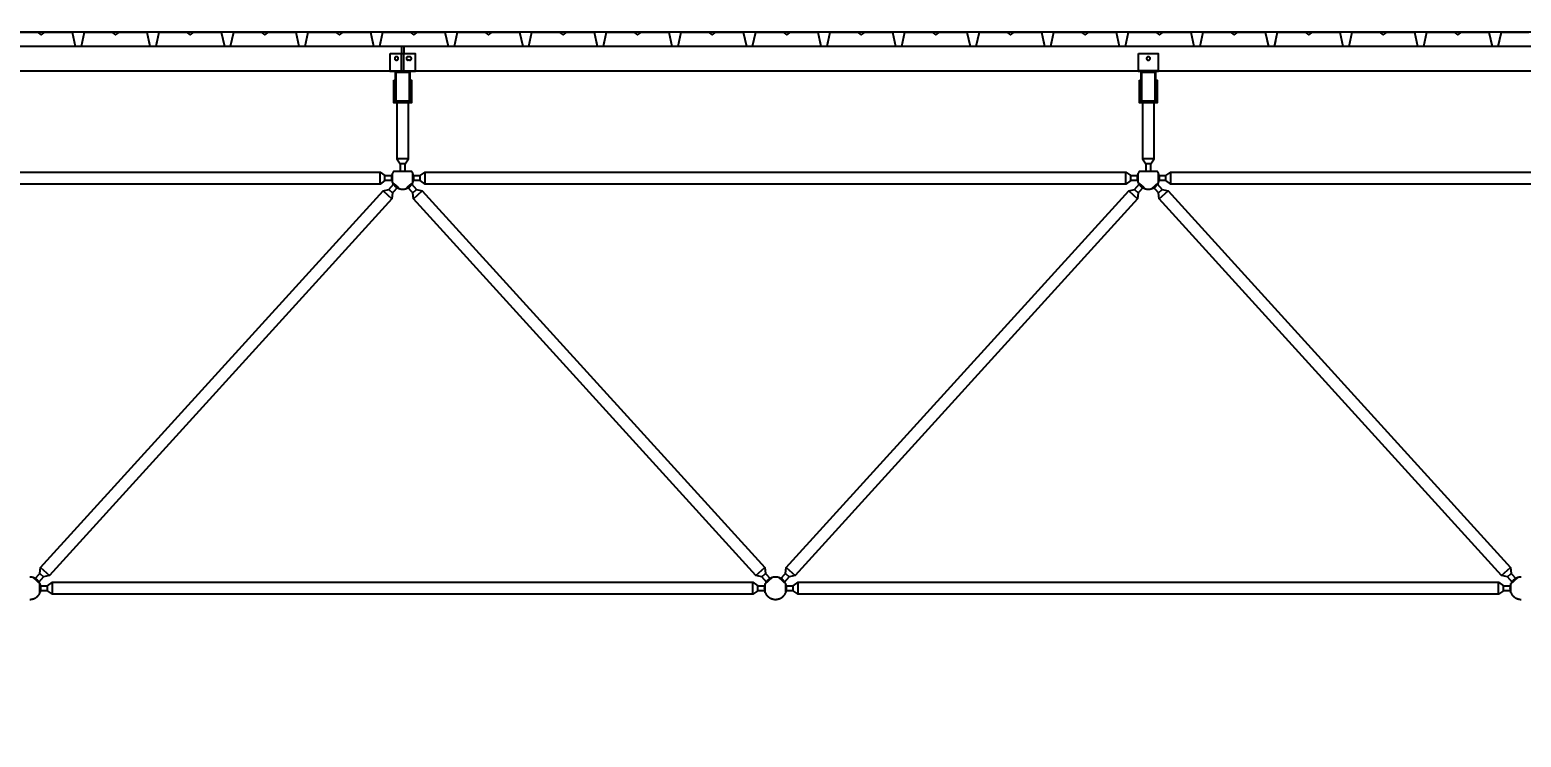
# Model space of a CAD drawing. Header units: centimetres. Extents: x 26569 to 160723, y -3143 to 14565.
# Drawn here: x 33576.7 to 33876.7, y 6232.1 to 6374.3 of the extents above; entities that cross this region are included whole.
import ezdxf

# ---------------------------------------------------------------- set-up
doc = ezdxf.new("R2010")
doc.units = ezdxf.units.CM
doc.header["$LTSCALE"] = 100
doc.linetypes.add('HIDDEN', pattern=[9.525, 6.35, -3.175])
for name, color, linetype in [('A-ANNO-DIMS', 187, 'Continuous'), ('A-ELEV-02', 253, 'Continuous'), ('A-WALL-INSL', 249, 'Continuous'), ('A-WALL-SNWPNL', 200, 'Continuous'), ('S-STEL', 3, 'Continuous')]:
    doc.layers.add(name, color=color, linetype=linetype)
doc.styles.add('Fields_100', font='act_simplex.shx', dxfattribs={"width": 0.8, "height": 20})
doc.dimstyles.new('FIELDS_100', dxfattribs={"dimscale": 0, "dimtxt": 20, "dimasz": 5, "dimexe": 5, "dimexo": 5, "dimgap": 5, "dimtad": 0, "dimdec": 0, "dimzin": 0, "dimdsep": 46, "dimtxsty": 'Fields_100', "dimblk": 'DOT', "dimcen": 0.09, "dimclrt": 50, "dimadec": 0, "dimazin": 0, "dimtfac": 1, "dimtdec": 0, "dimtix": 1, "dimtofl": 0, "dimtmove": 1, "dimatfit": 3, "dimfxl": 5, "dimfxlon": 1, "dimtolj": 1, "dimtzin": 0, "dimarcsym": 0})

# ---------------------------------------------------------------- blocks, each defined once
blk = doc.blocks.new('_Dot')
at = {"color": 0, "linetype": 'ByBlock', "lineweight": -2}
blk.add_line((-0.5, 0), (-1, 0), dxfattribs=at)
at = {"color": 0, "linetype": 'ByBlock', "const_width": 0.5}
blk.add_lwpolyline([(-0.25, 0, 1), (0.25, 0, 1)], format="xyb", close=True, dxfattribs=at)
blk = doc.blocks.new('*D691')
at = {"layer": 'A-ANNO-DIMS', "color": 0, "lineweight": -2, "transparency": 16777216}
for p, q in [((33126.73, 6649.56), (33126.73, 6659.56)), ((34026.73, 6649.56), (34026.73, 6659.56)), ((33131.73, 6654.56), (33545.07, 6654.56)), ((34021.73, 6654.56), (33608.4, 6654.56))]:
    blk.add_line(p, q, dxfattribs=at)
at = {"layer": 'DEFPOINTS', "color": 0, "transparency": 16777216}
for p in [(34026.73, 6654.56), (33126.73, 6232.06), (34026.73, 6232.06)]:
    blk.add_point(p, dxfattribs=at)
at = {"layer": 'A-ANNO-DIMS', "color": 0, "lineweight": -2, "transparency": 16777216, "xscale": 5, "yscale": 5, "zscale": 5, "rotation": 180}
blk.add_blockref('_Dot', (33126.73, 6654.56), dxfattribs=at)
at = {"layer": 'A-ANNO-DIMS', "color": 0, "lineweight": -2, "transparency": 16777216, "xscale": 5, "yscale": 5, "zscale": 5}
blk.add_blockref('_Dot', (34026.73, 6654.56), dxfattribs=at)
at = {"layer": 'A-ANNO-DIMS', "color": 50, "transparency": 16777216, "insert": (33576.73, 6654.56), "char_height": 20, "attachment_point": 5, "style": 'Fields_100'}
blk.add_mtext('\\A1;1800', dxfattribs=at)

msp = doc.modelspace()

# ---------------------------------------------------------------- linework, layer by layer
at = {"layer": 'A-ELEV-02'}
for points in [[(32200.48, 6371.06), (36699.23, 6371.06)], [(33651.48, 6371.06), (33651.48, 6369.56)], [(33651.98, 6371.06), (33651.98, 6369.56)], [(32200.48, 6366.06), (36699.23, 6366.06)], [(33649.23, 6366.06), (33654.23, 6366.06)], [(33652.83, 6368.91), (33652.83, 6368.91), (33652.82, 6368.91), (33652.81, 6368.91), (33652.8, 6368.91), (33652.79, 6368.91), (33652.79, 6368.91), (33652.78, 6368.91), (33652.77, 6368.91), (33652.76, 6368.9), (33652.75, 6368.9), (33652.75, 6368.9), (33652.74, 6368.9), (33652.73, 6368.9), (33652.72, 6368.89), (33652.71, 6368.89), (33652.71, 6368.89), (33652.7, 6368.88), (33652.69, 6368.88), (33652.68, 6368.88), (33652.67, 6368.87), (33652.67, 6368.87), (33652.66, 6368.86), (33652.65, 6368.86), (33652.64, 6368.86), (33652.64, 6368.85), (33652.63, 6368.84), (33652.62, 6368.84), (33652.61, 6368.83), (33652.61, 6368.83), (33652.6, 6368.82), (33652.59, 6368.82), (33652.59, 6368.81), (33652.58, 6368.8), (33652.57, 6368.8), (33652.57, 6368.79), (33652.56, 6368.78), (33652.56, 6368.78), (33652.55, 6368.77), (33652.55, 6368.76), (33652.54, 6368.75), (33652.54, 6368.75), (33652.53, 6368.74), (33652.53, 6368.73), (33652.52, 6368.72), (33652.52, 6368.72), (33652.52, 6368.71), (33652.51, 6368.7), (33652.51, 6368.69), (33652.51, 6368.68), (33652.5, 6368.67), (33652.5, 6368.67), (33652.5, 6368.66), (33652.5, 6368.65), (33652.49, 6368.64), (33652.49, 6368.63), (33652.49, 6368.63), (33652.49, 6368.62), (33652.49, 6368.61), (33652.49, 6368.6), (33652.49, 6368.59), (33652.49, 6368.59), (33652.48, 6368.58), (33652.48, 6368.57), (33652.48, 6368.56), (33652.48, 6368.55), (33652.48, 6368.55), (33652.49, 6368.54), (33652.49, 6368.53), (33652.49, 6368.52), (33652.49, 6368.51), (33652.49, 6368.51), (33652.49, 6368.5), (33652.49, 6368.49), (33652.49, 6368.48), (33652.5, 6368.47), (33652.5, 6368.47), (33652.5, 6368.46), (33652.5, 6368.45), (33652.51, 6368.44), (33652.51, 6368.43), (33652.51, 6368.43), (33652.52, 6368.42), (33652.52, 6368.41), (33652.52, 6368.4), (33652.53, 6368.39), (33652.53, 6368.39), (33652.54, 6368.38), (33652.54, 6368.37), (33652.55, 6368.36), (33652.55, 6368.36), (33652.56, 6368.35), (33652.56, 6368.34), (33652.57, 6368.33), (33652.57, 6368.33), (33652.58, 6368.32), (33652.59, 6368.31), (33652.59, 6368.31), (33652.6, 6368.3), (33652.61, 6368.3), (33652.61, 6368.29), (33652.62, 6368.28), (33652.63, 6368.28), (33652.64, 6368.27), (33652.64, 6368.27), (33652.65, 6368.26), (33652.66, 6368.26), (33652.67, 6368.26), (33652.67, 6368.25), (33652.68, 6368.25), (33652.69, 6368.24), (33652.7, 6368.24), (33652.71, 6368.24), (33652.71, 6368.23), (33652.72, 6368.23), (33652.73, 6368.23), (33652.74, 6368.23), (33652.75, 6368.22), (33652.75, 6368.22), (33652.76, 6368.22), (33652.77, 6368.22), (33652.78, 6368.22), (33652.79, 6368.22), (33652.79, 6368.21), (33652.8, 6368.21), (33652.81, 6368.21), (33652.82, 6368.21), (33652.83, 6368.21), (33652.83, 6368.21)], [(33653.13, 6368.91), (33652.83, 6368.91)], [(33653.13, 6368.21), (33652.83, 6368.21)], [(33653.13, 6368.21), (33653.14, 6368.21), (33653.15, 6368.21), (33653.16, 6368.21), (33653.17, 6368.21), (33653.17, 6368.21), (33653.18, 6368.22), (33653.19, 6368.22), (33653.2, 6368.22), (33653.21, 6368.22), (33653.21, 6368.22), (33653.22, 6368.22), (33653.23, 6368.23), (33653.24, 6368.23), (33653.25, 6368.23), (33653.26, 6368.23), (33653.26, 6368.24), (33653.27, 6368.24), (33653.28, 6368.24), (33653.29, 6368.25), (33653.3, 6368.25), (33653.3, 6368.26), (33653.31, 6368.26), (33653.32, 6368.26), (33653.33, 6368.27), (33653.33, 6368.27), (33653.34, 6368.28), (33653.35, 6368.28), (33653.35, 6368.29), (33653.36, 6368.3), (33653.37, 6368.3), (33653.38, 6368.31), (33653.38, 6368.31), (33653.39, 6368.32), (33653.39, 6368.33), (33653.4, 6368.33), (33653.41, 6368.34), (33653.41, 6368.35), (33653.42, 6368.36), (33653.42, 6368.36), (33653.43, 6368.37), (33653.43, 6368.38), (33653.44, 6368.39), (33653.44, 6368.39), (33653.45, 6368.4), (33653.45, 6368.41), (33653.45, 6368.42), (33653.46, 6368.43), (33653.46, 6368.43), (33653.46, 6368.44), (33653.47, 6368.45), (33653.47, 6368.46), (33653.47, 6368.47), (33653.47, 6368.47), (33653.48, 6368.48), (33653.48, 6368.49), (33653.48, 6368.5), (33653.48, 6368.51), (33653.48, 6368.51), (33653.48, 6368.52), (33653.48, 6368.53), (33653.48, 6368.54), (33653.48, 6368.55), (33653.48, 6368.55), (33653.48, 6368.56), (33653.48, 6368.57), (33653.48, 6368.58), (33653.48, 6368.59), (33653.48, 6368.59), (33653.48, 6368.6), (33653.48, 6368.61), (33653.48, 6368.62), (33653.48, 6368.63), (33653.48, 6368.63), (33653.48, 6368.64), (33653.47, 6368.65), (33653.47, 6368.66), (33653.47, 6368.67), (33653.47, 6368.67), (33653.46, 6368.68), (33653.46, 6368.69), (33653.46, 6368.7), (33653.45, 6368.71), (33653.45, 6368.72), (33653.45, 6368.72), (33653.44, 6368.73), (33653.44, 6368.74), (33653.43, 6368.75), (33653.43, 6368.75), (33653.42, 6368.76), (33653.42, 6368.77), (33653.41, 6368.78), (33653.41, 6368.78), (33653.4, 6368.79), (33653.39, 6368.8), (33653.39, 6368.8), (33653.38, 6368.81), (33653.38, 6368.82), (33653.37, 6368.82), (33653.36, 6368.83), (33653.35, 6368.83), (33653.35, 6368.84), (33653.34, 6368.84), (33653.33, 6368.85), (33653.33, 6368.86), (33653.32, 6368.86), (33653.31, 6368.86), (33653.3, 6368.87), (33653.3, 6368.87), (33653.29, 6368.88), (33653.28, 6368.88), (33653.27, 6368.88), (33653.26, 6368.89), (33653.26, 6368.89), (33653.25, 6368.89), (33653.24, 6368.9), (33653.23, 6368.9), (33653.22, 6368.9), (33653.21, 6368.9), (33653.21, 6368.9), (33653.2, 6368.91), (33653.19, 6368.91), (33653.18, 6368.91), (33653.17, 6368.91), (33653.17, 6368.91), (33653.16, 6368.91), (33653.15, 6368.91), (33653.14, 6368.91), (33653.13, 6368.91)], [(33803.73, 6366.06), (33799.73, 6366.06)], [(33649.93, 6363.26), (33650.18, 6363.26)], [(33653.28, 6363.26), (33653.53, 6363.26)], [(33799.93, 6363.26), (33800.18, 6363.26)], [(33803.28, 6363.26), (33803.53, 6363.26)], [(33649.93, 6362.56), (33650.18, 6362.56)], [(33653.28, 6362.56), (33653.53, 6362.56)], [(33799.93, 6362.56), (33800.18, 6362.56)], [(33803.28, 6362.56), (33803.53, 6362.56)], [(33650.53, 6359.66), (33650.53, 6348.36), (33651.23, 6347.36), (33651.23, 6345.86)], [(33652.23, 6345.86), (33652.23, 6347.36), (33652.94, 6348.36), (33652.94, 6359.66)], [(33800.53, 6359.66), (33800.53, 6348.36), (33801.23, 6347.36), (33801.23, 6345.86)], [(33802.23, 6345.86), (33802.23, 6347.36), (33802.94, 6348.36), (33802.94, 6359.66)], [(33652.94, 6348.36), (33650.53, 6348.36)], [(33802.94, 6348.36), (33800.53, 6348.36)], [(33503.78, 6345.01), (33505.28, 6345.01), (33506.28, 6345.72), (33647.18, 6345.72), (33648.18, 6345.01), (33649.68, 6345.01)], [(33647.18, 6343.3), (33647.18, 6345.72)], [(33648.18, 6344.01), (33648.18, 6345.01)], [(33649.93, 6345.86), (33649.89, 6345.8), (33649.85, 6345.74), (33649.81, 6345.68), (33649.77, 6345.61), (33649.73, 6345.54), (33649.7, 6345.47), (33649.67, 6345.4), (33649.64, 6345.33), (33649.61, 6345.26), (33649.6, 6345.22), (33649.59, 6345.18), (33649.57, 6345.14), (33649.56, 6345.11), (33649.55, 6345.07), (33649.54, 6345.03), (33649.54, 6344.99), (33649.53, 6344.95), (33649.52, 6344.91), (33649.51, 6344.87), (33649.51, 6344.83), (33649.5, 6344.79), (33649.5, 6344.75), (33649.49, 6344.71), (33649.49, 6344.67), (33649.49, 6344.63), (33649.49, 6344.59), (33649.48, 6344.55), (33649.48, 6344.52), (33649.48, 6344.48), (33649.49, 6344.44), (33649.49, 6344.4), (33649.49, 6344.36), (33649.49, 6344.32), (33649.5, 6344.28), (33649.5, 6344.24), (33649.51, 6344.2), (33649.51, 6344.16), (33649.53, 6344.08), (33649.54, 6344.01), (33649.56, 6343.93), (33649.58, 6343.86), (33649.61, 6343.78), (33649.63, 6343.71), (33649.66, 6343.64), (33649.69, 6343.57), (33649.72, 6343.51), (33649.76, 6343.44), (33649.79, 6343.37), (33649.83, 6343.31), (33649.87, 6343.25), (33649.92, 6343.18), (33649.96, 6343.12), (33650.01, 6343.06), (33650.07, 6343), (33650.12, 6342.95), (33650.15, 6342.92), (33650.17, 6342.89), (33650.2, 6342.86), (33650.23, 6342.84), (33650.26, 6342.81), (33650.29, 6342.78), (33650.32, 6342.76), (33650.35, 6342.73), (33650.39, 6342.71), (33650.42, 6342.69), (33650.45, 6342.66), (33650.48, 6342.64), (33650.52, 6342.62), (33650.55, 6342.6), (33650.59, 6342.58), (33650.62, 6342.56), (33650.65, 6342.54), (33650.69, 6342.52), (33650.73, 6342.5), (33650.76, 6342.48), (33650.8, 6342.47), (33650.83, 6342.45), (33650.87, 6342.43), (33650.91, 6342.42), (33650.94, 6342.41), (33650.98, 6342.39), (33651.02, 6342.38), (33651.06, 6342.37), (33651.13, 6342.34), (33651.21, 6342.33), (33651.28, 6342.31), (33651.36, 6342.29), (33651.43, 6342.28), (33651.51, 6342.27), (33651.59, 6342.27), (33651.66, 6342.26), (33651.73, 6342.26), (33651.81, 6342.26), (33651.88, 6342.27), (33651.96, 6342.27), (33652.03, 6342.28), (33652.11, 6342.29), (33652.19, 6342.31), (33652.26, 6342.33), (33652.34, 6342.34), (33652.41, 6342.37), (33652.45, 6342.38), (33652.49, 6342.39), (33652.52, 6342.41), (33652.56, 6342.42), (33652.6, 6342.43), (33652.63, 6342.45), (33652.67, 6342.47), (33652.71, 6342.48), (33652.74, 6342.5), (33652.78, 6342.52), (33652.81, 6342.54), (33652.85, 6342.56), (33652.88, 6342.58), (33652.92, 6342.6), (33652.95, 6342.62), (33652.98, 6342.64), (33653.02, 6342.66), (33653.05, 6342.69), (33653.08, 6342.71), (33653.11, 6342.73), (33653.15, 6342.76), (33653.18, 6342.78), (33653.21, 6342.81), (33653.24, 6342.84), (33653.27, 6342.86), (33653.29, 6342.89), (33653.32, 6342.92), (33653.35, 6342.95), (33653.4, 6343), (33653.45, 6343.06), (33653.5, 6343.12), (33653.55, 6343.18), (33653.59, 6343.25), (33653.64, 6343.31), (33653.68, 6343.37), (33653.71, 6343.44), (33653.75, 6343.51), (33653.78, 6343.57), (33653.81, 6343.64), (33653.84, 6343.71), (33653.86, 6343.78), (33653.89, 6343.86), (33653.91, 6343.93), (33653.93, 6344.01), (33653.94, 6344.08), (33653.96, 6344.16), (33653.96, 6344.2), (33653.97, 6344.24), (33653.97, 6344.28), (33653.98, 6344.32), (33653.98, 6344.36), (33653.98, 6344.4), (33653.98, 6344.44), (33653.98, 6344.48), (33653.98, 6344.52), (33653.98, 6344.55), (33653.98, 6344.59), (33653.98, 6344.63), (33653.98, 6344.67), (33653.98, 6344.71), (33653.97, 6344.75), (33653.97, 6344.79), (33653.96, 6344.83), (33653.96, 6344.87), (33653.95, 6344.91), (33653.94, 6344.95), (33653.93, 6344.99), (33653.92, 6345.03), (33653.91, 6345.07), (33653.9, 6345.11), (33653.89, 6345.14), (33653.88, 6345.18), (33653.87, 6345.22), (33653.86, 6345.26), (33653.83, 6345.33), (33653.8, 6345.4), (33653.77, 6345.47), (33653.73, 6345.54), (33653.7, 6345.61), (33653.66, 6345.68), (33653.62, 6345.74), (33653.58, 6345.8), (33653.53, 6345.86)], [(33649.68, 6343.58), (33649.68, 6345.44)], [(33649.93, 6345.86), (33653.53, 6345.86)], [(33652.23, 6347.36), (33651.23, 6347.36)], [(33653.78, 6345.01), (33655.28, 6345.01), (33656.28, 6345.72), (33797.18, 6345.72), (33798.18, 6345.01), (33799.68, 6345.01)], [(33653.78, 6343.58), (33653.78, 6345.44)], [(33655.28, 6344.01), (33655.28, 6345.01)], [(33656.28, 6343.3), (33656.28, 6345.72)], [(33797.18, 6343.3), (33797.18, 6345.72)], [(33798.18, 6344.01), (33798.18, 6345.01)], [(33799.93, 6345.86), (33799.89, 6345.8), (33799.85, 6345.74), (33799.81, 6345.68), (33799.77, 6345.61), (33799.73, 6345.54), (33799.7, 6345.47), (33799.67, 6345.4), (33799.64, 6345.33), (33799.61, 6345.26), (33799.6, 6345.22), (33799.59, 6345.18), (33799.57, 6345.14), (33799.56, 6345.11), (33799.55, 6345.07), (33799.54, 6345.03), (33799.54, 6344.99), (33799.53, 6344.95), (33799.52, 6344.91), (33799.51, 6344.87), (33799.51, 6344.83), (33799.5, 6344.79), (33799.5, 6344.75), (33799.49, 6344.71), (33799.49, 6344.67), (33799.49, 6344.63), (33799.49, 6344.59), (33799.48, 6344.55), (33799.48, 6344.52), (33799.48, 6344.48), (33799.49, 6344.44), (33799.49, 6344.4), (33799.49, 6344.36), (33799.49, 6344.32), (33799.5, 6344.28), (33799.5, 6344.24), (33799.51, 6344.2), (33799.51, 6344.16), (33799.53, 6344.08), (33799.54, 6344.01), (33799.56, 6343.93), (33799.58, 6343.86), (33799.61, 6343.78), (33799.63, 6343.71), (33799.66, 6343.64), (33799.69, 6343.57), (33799.72, 6343.51), (33799.76, 6343.44), (33799.79, 6343.37), (33799.83, 6343.31), (33799.87, 6343.25), (33799.92, 6343.18), (33799.96, 6343.12), (33800.01, 6343.06), (33800.07, 6343), (33800.12, 6342.95), (33800.15, 6342.92), (33800.17, 6342.89), (33800.2, 6342.86), (33800.23, 6342.84), (33800.26, 6342.81), (33800.29, 6342.78), (33800.32, 6342.76), (33800.35, 6342.73), (33800.39, 6342.71), (33800.42, 6342.69), (33800.45, 6342.66), (33800.48, 6342.64), (33800.52, 6342.62), (33800.55, 6342.6), (33800.59, 6342.58), (33800.62, 6342.56), (33800.65, 6342.54), (33800.69, 6342.52), (33800.73, 6342.5), (33800.76, 6342.48), (33800.8, 6342.47), (33800.83, 6342.45), (33800.87, 6342.43), (33800.91, 6342.42), (33800.94, 6342.41), (33800.98, 6342.39), (33801.02, 6342.38), (33801.06, 6342.37), (33801.13, 6342.34), (33801.21, 6342.33), (33801.28, 6342.31), (33801.36, 6342.29), (33801.43, 6342.28), (33801.51, 6342.27), (33801.59, 6342.27), (33801.66, 6342.26), (33801.73, 6342.26), (33801.81, 6342.26), (33801.88, 6342.27), (33801.96, 6342.27), (33802.03, 6342.28), (33802.11, 6342.29), (33802.19, 6342.31), (33802.26, 6342.33), (33802.34, 6342.34), (33802.41, 6342.37), (33802.45, 6342.38), (33802.49, 6342.39), (33802.52, 6342.41), (33802.56, 6342.42), (33802.6, 6342.43), (33802.63, 6342.45), (33802.67, 6342.47), (33802.71, 6342.48), (33802.74, 6342.5), (33802.78, 6342.52), (33802.81, 6342.54), (33802.85, 6342.56), (33802.88, 6342.58), (33802.92, 6342.6), (33802.95, 6342.62), (33802.98, 6342.64), (33803.02, 6342.66), (33803.05, 6342.69), (33803.08, 6342.71), (33803.11, 6342.73), (33803.15, 6342.76), (33803.18, 6342.78), (33803.21, 6342.81), (33803.24, 6342.84), (33803.27, 6342.86), (33803.29, 6342.89), (33803.32, 6342.92), (33803.35, 6342.95), (33803.4, 6343), (33803.45, 6343.06), (33803.5, 6343.12), (33803.55, 6343.18), (33803.59, 6343.25), (33803.64, 6343.31), (33803.68, 6343.37), (33803.71, 6343.44), (33803.75, 6343.51), (33803.78, 6343.57), (33803.81, 6343.64), (33803.84, 6343.71), (33803.86, 6343.78), (33803.89, 6343.86), (33803.91, 6343.93), (33803.93, 6344.01), (33803.94, 6344.08), (33803.96, 6344.16), (33803.96, 6344.2), (33803.97, 6344.24), (33803.97, 6344.28), (33803.98, 6344.32), (33803.98, 6344.36), (33803.98, 6344.4), (33803.98, 6344.44), (33803.98, 6344.48), (33803.98, 6344.52), (33803.98, 6344.55), (33803.98, 6344.59), (33803.98, 6344.63), (33803.98, 6344.67), (33803.98, 6344.71), (33803.97, 6344.75), (33803.97, 6344.79), (33803.96, 6344.83), (33803.96, 6344.87), (33803.95, 6344.91), (33803.94, 6344.95), (33803.93, 6344.99), (33803.92, 6345.03), (33803.91, 6345.07), (33803.9, 6345.11), (33803.89, 6345.14), (33803.88, 6345.18), (33803.87, 6345.22), (33803.86, 6345.26), (33803.83, 6345.33), (33803.8, 6345.4), (33803.77, 6345.47), (33803.73, 6345.54), (33803.7, 6345.61), (33803.66, 6345.68), (33803.62, 6345.74), (33803.58, 6345.8), (33803.53, 6345.86)], [(33799.68, 6343.58), (33799.68, 6345.44)], [(33799.93, 6345.86), (33803.53, 6345.86)], [(33802.23, 6347.36), (33801.23, 6347.36)], [(33803.78, 6345.01), (33805.28, 6345.01), (33806.28, 6345.72), (33947.18, 6345.72), (33948.18, 6345.01), (33949.68, 6345.01)], [(33803.78, 6343.58), (33803.78, 6345.44)], [(33805.28, 6344.01), (33805.28, 6345.01)], [(33806.28, 6343.3), (33806.28, 6345.72)], [(33649.68, 6344.01), (33648.18, 6344.01), (33647.18, 6343.3), (33506.28, 6343.3), (33505.28, 6344.01), (33503.78, 6344.01)], [(33648.98, 6342.22), (33649.72, 6341.55)], [(33649.67, 6343.62), (33651.04, 6342.37)], [(33652.43, 6342.37), (33653.8, 6343.62)], [(33653.75, 6341.55), (33654.49, 6342.22)], [(33799.68, 6344.01), (33798.18, 6344.01), (33797.18, 6343.3), (33656.28, 6343.3), (33655.28, 6344.01), (33653.78, 6344.01)], [(33798.98, 6342.22), (33799.72, 6341.55)], [(33799.67, 6343.62), (33801.04, 6342.37)], [(33802.43, 6342.37), (33803.8, 6343.62)], [(33803.75, 6341.55), (33804.49, 6342.22)], [(33949.68, 6344.01), (33948.18, 6344.01), (33947.18, 6343.3), (33806.28, 6343.3), (33805.28, 6344.01), (33803.78, 6344.01)], [(33647.78, 6341.96), (33649.57, 6340.33)], [(33653.9, 6340.33), (33655.69, 6341.96)], [(33797.78, 6341.96), (33799.57, 6340.33)], [(33803.9, 6340.33), (33805.69, 6341.96)], [(33576.73, 6259.76), (33576.78, 6259.76), (33576.83, 6259.76), (33576.89, 6259.77), (33576.94, 6259.77), (33576.99, 6259.78), (33577.04, 6259.78), (33577.09, 6259.79), (33577.14, 6259.8), (33577.2, 6259.81), (33577.25, 6259.82), (33577.3, 6259.83), (33577.35, 6259.85), (33577.41, 6259.86), (33577.46, 6259.88), (33577.51, 6259.9), (33577.56, 6259.92), (33577.61, 6259.94), (33577.67, 6259.96), (33577.72, 6259.99), (33577.77, 6260.01), (33577.82, 6260.04), (33577.87, 6260.07), (33577.92, 6260.1), (33577.97, 6260.13), (33578.01, 6260.16), (33578.06, 6260.19), (33578.11, 6260.23), (33578.15, 6260.27), (33578.2, 6260.3), (33578.24, 6260.34), (33578.28, 6260.38), (33578.33, 6260.42), (33578.37, 6260.46), (33578.41, 6260.51), (33578.44, 6260.55), (33578.48, 6260.59), (33578.52, 6260.64), (33578.55, 6260.69), (33578.59, 6260.73), (33578.62, 6260.78), (33578.65, 6260.83), (33578.68, 6260.88), (33578.71, 6260.93), (33578.73, 6260.98), (33578.76, 6261.03), (33578.78, 6261.08), (33578.81, 6261.13), (33578.83, 6261.18), (33578.85, 6261.24), (33578.86, 6261.29), (33578.88, 6261.34), (33578.9, 6261.39), (33578.91, 6261.45), (33578.92, 6261.5), (33578.94, 6261.55), (33578.95, 6261.6), (33578.96, 6261.66), (33578.96, 6261.71), (33578.97, 6261.76), (33578.98, 6261.81), (33578.98, 6261.86), (33578.98, 6261.91), (33578.98, 6261.96), (33578.98, 6262.01), (33578.98, 6262.06), (33578.98, 6262.11), (33578.98, 6262.16), (33578.98, 6262.21), (33578.97, 6262.27), (33578.96, 6262.32), (33578.96, 6262.37), (33578.95, 6262.42), (33578.94, 6262.47), (33578.92, 6262.53), (33578.91, 6262.58), (33578.9, 6262.63), (33578.88, 6262.68), (33578.86, 6262.74), (33578.85, 6262.79), (33578.83, 6262.84), (33578.81, 6262.89), (33578.78, 6262.94), (33578.76, 6262.99), (33578.73, 6263.05), (33578.71, 6263.1), (33578.68, 6263.15), (33578.65, 6263.19), (33578.62, 6263.24), (33578.59, 6263.29), (33578.55, 6263.34), (33578.52, 6263.38), (33578.48, 6263.43), (33578.44, 6263.48), (33578.41, 6263.52), (33578.37, 6263.56), (33578.33, 6263.6), (33578.28, 6263.64), (33578.24, 6263.68), (33578.2, 6263.72), (33578.15, 6263.76), (33578.11, 6263.8), (33578.06, 6263.83), (33578.01, 6263.86), (33577.97, 6263.9), (33577.92, 6263.93), (33577.87, 6263.96), (33577.82, 6263.98), (33577.77, 6264.01), (33577.72, 6264.04), (33577.67, 6264.06), (33577.61, 6264.08), (33577.56, 6264.1), (33577.51, 6264.12), (33577.46, 6264.14), (33577.41, 6264.16), (33577.35, 6264.18), (33577.3, 6264.19), (33577.25, 6264.2), (33577.2, 6264.21), (33577.14, 6264.22), (33577.09, 6264.23), (33577.04, 6264.24), (33576.99, 6264.25), (33576.94, 6264.25), (33576.89, 6264.26), (33576.83, 6264.26), (33576.78, 6264.26), (33576.73, 6264.26)], [(33577.43, 6264.15), (33578.8, 6262.91)], [(33578.75, 6264.98), (33579.49, 6264.3)], [(33578.9, 6266.19), (33580.69, 6264.57)], [(33722.78, 6264.57), (33724.57, 6266.19)], [(33723.98, 6264.3), (33724.72, 6264.98)], [(33724.67, 6262.91), (33726.04, 6264.15)], [(33727.43, 6264.15), (33728.8, 6262.91)], [(33728.75, 6264.98), (33729.49, 6264.3)], [(33728.9, 6266.19), (33730.69, 6264.57)], [(33872.78, 6264.57), (33874.57, 6266.19)], [(33873.98, 6264.3), (33874.72, 6264.98)], [(33876.73, 6264.26), (33876.68, 6264.26), (33876.63, 6264.26), (33876.58, 6264.26), (33876.53, 6264.25), (33876.48, 6264.25), (33876.43, 6264.24), (33876.38, 6264.23), (33876.32, 6264.22), (33876.27, 6264.21), (33876.22, 6264.2), (33876.17, 6264.19), (33876.12, 6264.18), (33876.06, 6264.16), (33876.01, 6264.14), (33875.96, 6264.12), (33875.91, 6264.1), (33875.85, 6264.08), (33875.8, 6264.06), (33875.75, 6264.04), (33875.7, 6264.01), (33875.65, 6263.98), (33875.6, 6263.96), (33875.55, 6263.93), (33875.5, 6263.9), (33875.46, 6263.86), (33875.41, 6263.83), (33875.36, 6263.8), (33875.32, 6263.76), (33875.27, 6263.72), (33875.23, 6263.68), (33875.19, 6263.64), (33875.14, 6263.6), (33875.1, 6263.56), (33875.06, 6263.52), (33875.02, 6263.48), (33874.99, 6263.43), (33874.95, 6263.38), (33874.92, 6263.34), (33874.88, 6263.29), (33874.85, 6263.24), (33874.82, 6263.19), (33874.79, 6263.15), (33874.76, 6263.1), (33874.74, 6263.05), (33874.71, 6262.99), (33874.69, 6262.94), (33874.66, 6262.89), (33874.64, 6262.84), (33874.62, 6262.79), (33874.6, 6262.74), (33874.59, 6262.68), (33874.57, 6262.63), (33874.56, 6262.58), (33874.54, 6262.53), (33874.53, 6262.47), (33874.52, 6262.42), (33874.51, 6262.37), (33874.51, 6262.32), (33874.5, 6262.27), (33874.49, 6262.21), (33874.49, 6262.16), (33874.49, 6262.11), (33874.48, 6262.06), (33874.48, 6262.01), (33874.48, 6261.96), (33874.49, 6261.91), (33874.49, 6261.86), (33874.49, 6261.81), (33874.5, 6261.76), (33874.51, 6261.71), (33874.51, 6261.66), (33874.52, 6261.6), (33874.53, 6261.55), (33874.54, 6261.5), (33874.56, 6261.45), (33874.57, 6261.39), (33874.59, 6261.34), (33874.6, 6261.29), (33874.62, 6261.24), (33874.64, 6261.18), (33874.66, 6261.13), (33874.69, 6261.08), (33874.71, 6261.03), (33874.74, 6260.98), (33874.76, 6260.93), (33874.79, 6260.88), (33874.82, 6260.83), (33874.85, 6260.78), (33874.88, 6260.73), (33874.92, 6260.69), (33874.95, 6260.64), (33874.99, 6260.59), (33875.02, 6260.55), (33875.06, 6260.51), (33875.1, 6260.46), (33875.14, 6260.42), (33875.19, 6260.38), (33875.23, 6260.34), (33875.27, 6260.3), (33875.32, 6260.27), (33875.36, 6260.23), (33875.41, 6260.19), (33875.46, 6260.16), (33875.5, 6260.13), (33875.55, 6260.1), (33875.6, 6260.07), (33875.65, 6260.04), (33875.7, 6260.01), (33875.75, 6259.99), (33875.8, 6259.96), (33875.85, 6259.94), (33875.91, 6259.92), (33875.96, 6259.9), (33876.01, 6259.88), (33876.06, 6259.86), (33876.12, 6259.85), (33876.17, 6259.83), (33876.22, 6259.82), (33876.27, 6259.81), (33876.32, 6259.8), (33876.38, 6259.79), (33876.43, 6259.78), (33876.48, 6259.78), (33876.53, 6259.77), (33876.58, 6259.77), (33876.63, 6259.76), (33876.68, 6259.76), (33876.73, 6259.76)], [(33874.67, 6262.91), (33876.04, 6264.15)], [(33578.78, 6262.51), (33580.28, 6262.51), (33581.28, 6263.22), (33722.18, 6263.22), (33723.18, 6262.51), (33724.68, 6262.51)], [(33578.78, 6261.08), (33578.78, 6262.94)], [(33724.68, 6261.51), (33723.18, 6261.51), (33722.18, 6260.8), (33581.28, 6260.8), (33580.28, 6261.51), (33578.78, 6261.51)], [(33580.28, 6261.51), (33580.28, 6262.51)], [(33581.28, 6260.8), (33581.28, 6263.22)], [(33722.18, 6260.8), (33722.18, 6263.22)], [(33723.18, 6261.51), (33723.18, 6262.51)], [(33724.68, 6261.08), (33724.68, 6262.94)], [(33728.78, 6262.51), (33730.28, 6262.51), (33731.28, 6263.22), (33872.18, 6263.22), (33873.18, 6262.51), (33874.68, 6262.51)], [(33728.78, 6261.08), (33728.78, 6262.94)], [(33874.68, 6261.51), (33873.18, 6261.51), (33872.18, 6260.8), (33731.28, 6260.8), (33730.28, 6261.51), (33728.78, 6261.51)], [(33730.28, 6261.51), (33730.28, 6262.51)], [(33731.28, 6260.8), (33731.28, 6263.22)], [(33872.18, 6260.8), (33872.18, 6263.22)], [(33873.18, 6261.51), (33873.18, 6262.51)], [(33874.68, 6261.08), (33874.68, 6262.94)]]:
    msp.add_lwpolyline(points, dxfattribs=at)
for points in [[(33649.23, 6369.56), (33654.23, 6369.56), (33654.23, 6365.91), (33649.23, 6365.91)], [(33799.73, 6369.56), (33803.73, 6369.56), (33803.73, 6365.91), (33799.73, 6365.91)], [(33650.83, 6368.56), (33650.83, 6368.57), (33650.83, 6368.58), (33650.83, 6368.59), (33650.83, 6368.59), (33650.83, 6368.6), (33650.83, 6368.61), (33650.83, 6368.62), (33650.83, 6368.63), (33650.83, 6368.63), (33650.83, 6368.64), (33650.82, 6368.65), (33650.82, 6368.66), (33650.82, 6368.67), (33650.82, 6368.67), (33650.81, 6368.68), (33650.81, 6368.69), (33650.81, 6368.7), (33650.8, 6368.71), (33650.8, 6368.72), (33650.8, 6368.72), (33650.79, 6368.73), (33650.79, 6368.74), (33650.78, 6368.75), (33650.78, 6368.75), (33650.77, 6368.76), (33650.77, 6368.77), (33650.76, 6368.78), (33650.76, 6368.78), (33650.75, 6368.79), (33650.74, 6368.8), (33650.74, 6368.8), (33650.73, 6368.81), (33650.73, 6368.82), (33650.72, 6368.82), (33650.71, 6368.83), (33650.7, 6368.83), (33650.7, 6368.84), (33650.69, 6368.84), (33650.68, 6368.85), (33650.68, 6368.86), (33650.67, 6368.86), (33650.66, 6368.86), (33650.65, 6368.87), (33650.65, 6368.87), (33650.64, 6368.88), (33650.63, 6368.88), (33650.62, 6368.88), (33650.61, 6368.89), (33650.61, 6368.89), (33650.6, 6368.89), (33650.59, 6368.9), (33650.58, 6368.9), (33650.57, 6368.9), (33650.56, 6368.9), (33650.56, 6368.9), (33650.55, 6368.91), (33650.54, 6368.91), (33650.53, 6368.91), (33650.52, 6368.91), (33650.52, 6368.91), (33650.51, 6368.91), (33650.5, 6368.91), (33650.49, 6368.91), (33650.48, 6368.91), (33650.48, 6368.91), (33650.47, 6368.91), (33650.46, 6368.91), (33650.45, 6368.91), (33650.44, 6368.91), (33650.44, 6368.91), (33650.43, 6368.91), (33650.42, 6368.91), (33650.41, 6368.9), (33650.4, 6368.9), (33650.4, 6368.9), (33650.39, 6368.9), (33650.38, 6368.9), (33650.37, 6368.89), (33650.36, 6368.89), (33650.36, 6368.89), (33650.35, 6368.88), (33650.34, 6368.88), (33650.33, 6368.88), (33650.32, 6368.87), (33650.32, 6368.87), (33650.31, 6368.86), (33650.3, 6368.86), (33650.29, 6368.86), (33650.29, 6368.85), (33650.28, 6368.84), (33650.27, 6368.84), (33650.26, 6368.83), (33650.26, 6368.83), (33650.25, 6368.82), (33650.24, 6368.82), (33650.24, 6368.81), (33650.23, 6368.8), (33650.22, 6368.8), (33650.22, 6368.79), (33650.21, 6368.78), (33650.21, 6368.78), (33650.2, 6368.77), (33650.2, 6368.76), (33650.19, 6368.75), (33650.19, 6368.75), (33650.18, 6368.74), (33650.18, 6368.73), (33650.17, 6368.72), (33650.17, 6368.72), (33650.17, 6368.71), (33650.16, 6368.7), (33650.16, 6368.69), (33650.16, 6368.68), (33650.15, 6368.67), (33650.15, 6368.67), (33650.15, 6368.66), (33650.15, 6368.65), (33650.14, 6368.64), (33650.14, 6368.63), (33650.14, 6368.63), (33650.14, 6368.62), (33650.14, 6368.61), (33650.14, 6368.6), (33650.14, 6368.59), (33650.14, 6368.59), (33650.13, 6368.58), (33650.13, 6368.57), (33650.13, 6368.56), (33650.13, 6368.55), (33650.13, 6368.55), (33650.14, 6368.54), (33650.14, 6368.53), (33650.14, 6368.52), (33650.14, 6368.51), (33650.14, 6368.51), (33650.14, 6368.5), (33650.14, 6368.49), (33650.14, 6368.48), (33650.15, 6368.47), (33650.15, 6368.47), (33650.15, 6368.46), (33650.15, 6368.45), (33650.16, 6368.44), (33650.16, 6368.43), (33650.16, 6368.43), (33650.17, 6368.42), (33650.17, 6368.41), (33650.17, 6368.4), (33650.18, 6368.39), (33650.18, 6368.39), (33650.19, 6368.38), (33650.19, 6368.37), (33650.2, 6368.36), (33650.2, 6368.36), (33650.21, 6368.35), (33650.21, 6368.34), (33650.22, 6368.33), (33650.22, 6368.33), (33650.23, 6368.32), (33650.24, 6368.31), (33650.24, 6368.31), (33650.25, 6368.3), (33650.26, 6368.3), (33650.26, 6368.29), (33650.27, 6368.28), (33650.28, 6368.28), (33650.29, 6368.27), (33650.29, 6368.27), (33650.3, 6368.26), (33650.31, 6368.26), (33650.32, 6368.26), (33650.32, 6368.25), (33650.33, 6368.25), (33650.34, 6368.24), (33650.35, 6368.24), (33650.36, 6368.24), (33650.36, 6368.23), (33650.37, 6368.23), (33650.38, 6368.23), (33650.39, 6368.23), (33650.4, 6368.22), (33650.4, 6368.22), (33650.41, 6368.22), (33650.42, 6368.22), (33650.43, 6368.22), (33650.44, 6368.22), (33650.44, 6368.21), (33650.45, 6368.21), (33650.46, 6368.21), (33650.47, 6368.21), (33650.48, 6368.21), (33650.48, 6368.21), (33650.49, 6368.21), (33650.5, 6368.21), (33650.51, 6368.21), (33650.52, 6368.21), (33650.52, 6368.21), (33650.53, 6368.22), (33650.54, 6368.22), (33650.55, 6368.22), (33650.56, 6368.22), (33650.56, 6368.22), (33650.57, 6368.22), (33650.58, 6368.23), (33650.59, 6368.23), (33650.6, 6368.23), (33650.61, 6368.23), (33650.61, 6368.24), (33650.62, 6368.24), (33650.63, 6368.24), (33650.64, 6368.25), (33650.65, 6368.25), (33650.65, 6368.26), (33650.66, 6368.26), (33650.67, 6368.26), (33650.68, 6368.27), (33650.68, 6368.27), (33650.69, 6368.28), (33650.7, 6368.28), (33650.7, 6368.29), (33650.71, 6368.3), (33650.72, 6368.3), (33650.73, 6368.31), (33650.73, 6368.31), (33650.74, 6368.32), (33650.74, 6368.33), (33650.75, 6368.33), (33650.76, 6368.34), (33650.76, 6368.35), (33650.77, 6368.36), (33650.77, 6368.36), (33650.78, 6368.37), (33650.78, 6368.38), (33650.79, 6368.39), (33650.79, 6368.39), (33650.8, 6368.4), (33650.8, 6368.41), (33650.8, 6368.42), (33650.81, 6368.43), (33650.81, 6368.43), (33650.81, 6368.44), (33650.82, 6368.45), (33650.82, 6368.46), (33650.82, 6368.47), (33650.82, 6368.47), (33650.83, 6368.48), (33650.83, 6368.49), (33650.83, 6368.5), (33650.83, 6368.51), (33650.83, 6368.51), (33650.83, 6368.52), (33650.83, 6368.53), (33650.83, 6368.54), (33650.83, 6368.55), (33650.83, 6368.55)], [(33802.08, 6368.56), (33802.08, 6368.57), (33802.08, 6368.58), (33802.08, 6368.59), (33802.08, 6368.59), (33802.08, 6368.6), (33802.08, 6368.61), (33802.08, 6368.62), (33802.08, 6368.63), (33802.08, 6368.63), (33802.08, 6368.64), (33802.07, 6368.65), (33802.07, 6368.66), (33802.07, 6368.67), (33802.07, 6368.67), (33802.06, 6368.68), (33802.06, 6368.69), (33802.06, 6368.7), (33802.05, 6368.71), (33802.05, 6368.72), (33802.05, 6368.72), (33802.04, 6368.73), (33802.04, 6368.74), (33802.03, 6368.75), (33802.03, 6368.75), (33802.02, 6368.76), (33802.02, 6368.77), (33802.01, 6368.78), (33802.01, 6368.78), (33802, 6368.79), (33801.99, 6368.8), (33801.99, 6368.8), (33801.98, 6368.81), (33801.98, 6368.82), (33801.97, 6368.82), (33801.96, 6368.83), (33801.95, 6368.83), (33801.95, 6368.84), (33801.94, 6368.84), (33801.93, 6368.85), (33801.93, 6368.86), (33801.92, 6368.86), (33801.91, 6368.86), (33801.9, 6368.87), (33801.9, 6368.87), (33801.89, 6368.88), (33801.88, 6368.88), (33801.87, 6368.88), (33801.86, 6368.89), (33801.86, 6368.89), (33801.85, 6368.89), (33801.84, 6368.9), (33801.83, 6368.9), (33801.82, 6368.9), (33801.81, 6368.9), (33801.81, 6368.9), (33801.8, 6368.91), (33801.79, 6368.91), (33801.78, 6368.91), (33801.77, 6368.91), (33801.77, 6368.91), (33801.76, 6368.91), (33801.75, 6368.91), (33801.74, 6368.91), (33801.73, 6368.91), (33801.73, 6368.91), (33801.72, 6368.91), (33801.71, 6368.91), (33801.7, 6368.91), (33801.69, 6368.91), (33801.69, 6368.91), (33801.68, 6368.91), (33801.67, 6368.91), (33801.66, 6368.9), (33801.65, 6368.9), (33801.65, 6368.9), (33801.64, 6368.9), (33801.63, 6368.9), (33801.62, 6368.89), (33801.61, 6368.89), (33801.61, 6368.89), (33801.6, 6368.88), (33801.59, 6368.88), (33801.58, 6368.88), (33801.57, 6368.87), (33801.57, 6368.87), (33801.56, 6368.86), (33801.55, 6368.86), (33801.54, 6368.86), (33801.54, 6368.85), (33801.53, 6368.84), (33801.52, 6368.84), (33801.51, 6368.83), (33801.51, 6368.83), (33801.5, 6368.82), (33801.49, 6368.82), (33801.49, 6368.81), (33801.48, 6368.8), (33801.47, 6368.8), (33801.47, 6368.79), (33801.46, 6368.78), (33801.46, 6368.78), (33801.45, 6368.77), (33801.45, 6368.76), (33801.44, 6368.75), (33801.44, 6368.75), (33801.43, 6368.74), (33801.43, 6368.73), (33801.42, 6368.72), (33801.42, 6368.72), (33801.42, 6368.71), (33801.41, 6368.7), (33801.41, 6368.69), (33801.41, 6368.68), (33801.4, 6368.67), (33801.4, 6368.67), (33801.4, 6368.66), (33801.4, 6368.65), (33801.39, 6368.64), (33801.39, 6368.63), (33801.39, 6368.63), (33801.39, 6368.62), (33801.39, 6368.61), (33801.39, 6368.6), (33801.39, 6368.59), (33801.39, 6368.59), (33801.38, 6368.58), (33801.38, 6368.57), (33801.38, 6368.56), (33801.38, 6368.55), (33801.38, 6368.55), (33801.39, 6368.54), (33801.39, 6368.53), (33801.39, 6368.52), (33801.39, 6368.51), (33801.39, 6368.51), (33801.39, 6368.5), (33801.39, 6368.49), (33801.39, 6368.48), (33801.4, 6368.47), (33801.4, 6368.47), (33801.4, 6368.46), (33801.4, 6368.45), (33801.41, 6368.44), (33801.41, 6368.43), (33801.41, 6368.43), (33801.42, 6368.42), (33801.42, 6368.41), (33801.42, 6368.4), (33801.43, 6368.39), (33801.43, 6368.39), (33801.44, 6368.38), (33801.44, 6368.37), (33801.45, 6368.36), (33801.45, 6368.36), (33801.46, 6368.35), (33801.46, 6368.34), (33801.47, 6368.33), (33801.47, 6368.33), (33801.48, 6368.32), (33801.49, 6368.31), (33801.49, 6368.31), (33801.5, 6368.3), (33801.51, 6368.3), (33801.51, 6368.29), (33801.52, 6368.28), (33801.53, 6368.28), (33801.54, 6368.27), (33801.54, 6368.27), (33801.55, 6368.26), (33801.56, 6368.26), (33801.57, 6368.26), (33801.57, 6368.25), (33801.58, 6368.25), (33801.59, 6368.24), (33801.6, 6368.24), (33801.61, 6368.24), (33801.61, 6368.23), (33801.62, 6368.23), (33801.63, 6368.23), (33801.64, 6368.23), (33801.65, 6368.22), (33801.65, 6368.22), (33801.66, 6368.22), (33801.67, 6368.22), (33801.68, 6368.22), (33801.69, 6368.22), (33801.69, 6368.21), (33801.7, 6368.21), (33801.71, 6368.21), (33801.72, 6368.21), (33801.73, 6368.21), (33801.73, 6368.21), (33801.74, 6368.21), (33801.75, 6368.21), (33801.76, 6368.21), (33801.77, 6368.21), (33801.77, 6368.21), (33801.78, 6368.22), (33801.79, 6368.22), (33801.8, 6368.22), (33801.81, 6368.22), (33801.81, 6368.22), (33801.82, 6368.22), (33801.83, 6368.23), (33801.84, 6368.23), (33801.85, 6368.23), (33801.86, 6368.23), (33801.86, 6368.24), (33801.87, 6368.24), (33801.88, 6368.24), (33801.89, 6368.25), (33801.9, 6368.25), (33801.9, 6368.26), (33801.91, 6368.26), (33801.92, 6368.26), (33801.93, 6368.27), (33801.93, 6368.27), (33801.94, 6368.28), (33801.95, 6368.28), (33801.95, 6368.29), (33801.96, 6368.3), (33801.97, 6368.3), (33801.98, 6368.31), (33801.98, 6368.31), (33801.99, 6368.32), (33801.99, 6368.33), (33802, 6368.33), (33802.01, 6368.34), (33802.01, 6368.35), (33802.02, 6368.36), (33802.02, 6368.36), (33802.03, 6368.37), (33802.03, 6368.38), (33802.04, 6368.39), (33802.04, 6368.39), (33802.05, 6368.4), (33802.05, 6368.41), (33802.05, 6368.42), (33802.06, 6368.43), (33802.06, 6368.43), (33802.06, 6368.44), (33802.07, 6368.45), (33802.07, 6368.46), (33802.07, 6368.47), (33802.07, 6368.47), (33802.08, 6368.48), (33802.08, 6368.49), (33802.08, 6368.5), (33802.08, 6368.51), (33802.08, 6368.51), (33802.08, 6368.52), (33802.08, 6368.53), (33802.08, 6368.54), (33802.08, 6368.55), (33802.08, 6368.55)], [(33649.93, 6364.16), (33650.18, 6364.16), (33650.18, 6359.91), (33653.28, 6359.91), (33653.28, 6364.16), (33653.53, 6364.16), (33653.53, 6359.66), (33649.93, 6359.66)], [(33799.93, 6364.16), (33800.18, 6364.16), (33800.18, 6359.91), (33803.28, 6359.91), (33803.28, 6364.16), (33803.53, 6364.16), (33803.53, 6359.66), (33799.93, 6359.66)], [(33577.74, 6263.87), (33578.75, 6264.98), (33578.9, 6266.19), (33647.78, 6341.96), (33648.98, 6342.22), (33649.99, 6343.33), (33650.73, 6342.66), (33649.72, 6341.55), (33649.57, 6340.33), (33580.69, 6264.57), (33579.49, 6264.3), (33578.48, 6263.19)], [(33724.99, 6263.19), (33723.98, 6264.3), (33722.78, 6264.57), (33653.9, 6340.33), (33653.75, 6341.55), (33652.74, 6342.66), (33653.48, 6343.33), (33654.49, 6342.22), (33655.69, 6341.96), (33724.57, 6266.19), (33724.72, 6264.98), (33725.73, 6263.87)], [(33727.74, 6263.87), (33728.75, 6264.98), (33728.9, 6266.19), (33797.78, 6341.96), (33798.98, 6342.22), (33799.99, 6343.33), (33800.73, 6342.66), (33799.72, 6341.55), (33799.57, 6340.33), (33730.69, 6264.57), (33729.49, 6264.3), (33728.48, 6263.19)], [(33874.99, 6263.19), (33873.98, 6264.3), (33872.78, 6264.57), (33803.9, 6340.33), (33803.75, 6341.55), (33802.74, 6342.66), (33803.48, 6343.33), (33804.49, 6342.22), (33805.69, 6341.96), (33874.57, 6266.19), (33874.72, 6264.98), (33875.73, 6263.87)], [(33728.98, 6262.01), (33728.98, 6262.06), (33728.98, 6262.11), (33728.98, 6262.16), (33728.98, 6262.21), (33728.97, 6262.27), (33728.96, 6262.32), (33728.96, 6262.37), (33728.95, 6262.42), (33728.94, 6262.47), (33728.92, 6262.53), (33728.91, 6262.58), (33728.9, 6262.63), (33728.88, 6262.68), (33728.86, 6262.74), (33728.85, 6262.79), (33728.83, 6262.84), (33728.81, 6262.89), (33728.78, 6262.94), (33728.76, 6262.99), (33728.73, 6263.05), (33728.71, 6263.1), (33728.68, 6263.15), (33728.65, 6263.19), (33728.62, 6263.24), (33728.59, 6263.29), (33728.55, 6263.34), (33728.52, 6263.38), (33728.48, 6263.43), (33728.44, 6263.48), (33728.41, 6263.52), (33728.37, 6263.56), (33728.33, 6263.6), (33728.28, 6263.64), (33728.24, 6263.68), (33728.2, 6263.72), (33728.15, 6263.76), (33728.11, 6263.8), (33728.06, 6263.83), (33728.01, 6263.86), (33727.97, 6263.9), (33727.92, 6263.93), (33727.87, 6263.96), (33727.82, 6263.98), (33727.77, 6264.01), (33727.72, 6264.04), (33727.67, 6264.06), (33727.61, 6264.08), (33727.56, 6264.1), (33727.51, 6264.12), (33727.46, 6264.14), (33727.41, 6264.16), (33727.35, 6264.18), (33727.3, 6264.19), (33727.25, 6264.2), (33727.2, 6264.21), (33727.14, 6264.22), (33727.09, 6264.23), (33727.04, 6264.24), (33726.99, 6264.25), (33726.94, 6264.25), (33726.89, 6264.26), (33726.83, 6264.26), (33726.78, 6264.26), (33726.73, 6264.26), (33726.68, 6264.26), (33726.63, 6264.26), (33726.58, 6264.26), (33726.53, 6264.25), (33726.48, 6264.25), (33726.43, 6264.24), (33726.38, 6264.23), (33726.32, 6264.22), (33726.27, 6264.21), (33726.22, 6264.2), (33726.17, 6264.19), (33726.12, 6264.18), (33726.06, 6264.16), (33726.01, 6264.14), (33725.96, 6264.12), (33725.91, 6264.1), (33725.85, 6264.08), (33725.8, 6264.06), (33725.75, 6264.04), (33725.7, 6264.01), (33725.65, 6263.98), (33725.6, 6263.96), (33725.55, 6263.93), (33725.5, 6263.9), (33725.46, 6263.86), (33725.41, 6263.83), (33725.36, 6263.8), (33725.32, 6263.76), (33725.27, 6263.72), (33725.23, 6263.68), (33725.19, 6263.64), (33725.14, 6263.6), (33725.1, 6263.56), (33725.06, 6263.52), (33725.02, 6263.48), (33724.99, 6263.43), (33724.95, 6263.38), (33724.92, 6263.34), (33724.88, 6263.29), (33724.85, 6263.24), (33724.82, 6263.19), (33724.79, 6263.15), (33724.76, 6263.1), (33724.74, 6263.05), (33724.71, 6262.99), (33724.69, 6262.94), (33724.66, 6262.89), (33724.64, 6262.84), (33724.62, 6262.79), (33724.6, 6262.74), (33724.59, 6262.68), (33724.57, 6262.63), (33724.56, 6262.58), (33724.54, 6262.53), (33724.53, 6262.47), (33724.52, 6262.42), (33724.51, 6262.37), (33724.51, 6262.32), (33724.5, 6262.27), (33724.49, 6262.21), (33724.49, 6262.16), (33724.49, 6262.11), (33724.48, 6262.06), (33724.48, 6262.01), (33724.48, 6261.96), (33724.49, 6261.91), (33724.49, 6261.86), (33724.49, 6261.81), (33724.5, 6261.76), (33724.51, 6261.71), (33724.51, 6261.66), (33724.52, 6261.6), (33724.53, 6261.55), (33724.54, 6261.5), (33724.56, 6261.45), (33724.57, 6261.39), (33724.59, 6261.34), (33724.6, 6261.29), (33724.62, 6261.24), (33724.64, 6261.18), (33724.66, 6261.13), (33724.69, 6261.08), (33724.71, 6261.03), (33724.74, 6260.98), (33724.76, 6260.93), (33724.79, 6260.88), (33724.82, 6260.83), (33724.85, 6260.78), (33724.88, 6260.73), (33724.92, 6260.69), (33724.95, 6260.64), (33724.99, 6260.59), (33725.02, 6260.55), (33725.06, 6260.51), (33725.1, 6260.46), (33725.14, 6260.42), (33725.19, 6260.38), (33725.23, 6260.34), (33725.27, 6260.3), (33725.32, 6260.27), (33725.36, 6260.23), (33725.41, 6260.19), (33725.46, 6260.16), (33725.5, 6260.13), (33725.55, 6260.1), (33725.6, 6260.07), (33725.65, 6260.04), (33725.7, 6260.01), (33725.75, 6259.99), (33725.8, 6259.96), (33725.85, 6259.94), (33725.91, 6259.92), (33725.96, 6259.9), (33726.01, 6259.88), (33726.06, 6259.86), (33726.12, 6259.85), (33726.17, 6259.83), (33726.22, 6259.82), (33726.27, 6259.81), (33726.32, 6259.8), (33726.38, 6259.79), (33726.43, 6259.78), (33726.48, 6259.78), (33726.53, 6259.77), (33726.58, 6259.77), (33726.63, 6259.76), (33726.68, 6259.76), (33726.73, 6259.76), (33726.78, 6259.76), (33726.83, 6259.76), (33726.89, 6259.77), (33726.94, 6259.77), (33726.99, 6259.78), (33727.04, 6259.78), (33727.09, 6259.79), (33727.14, 6259.8), (33727.2, 6259.81), (33727.25, 6259.82), (33727.3, 6259.83), (33727.35, 6259.85), (33727.41, 6259.86), (33727.46, 6259.88), (33727.51, 6259.9), (33727.56, 6259.92), (33727.61, 6259.94), (33727.67, 6259.96), (33727.72, 6259.99), (33727.77, 6260.01), (33727.82, 6260.04), (33727.87, 6260.07), (33727.92, 6260.1), (33727.97, 6260.13), (33728.01, 6260.16), (33728.06, 6260.19), (33728.11, 6260.23), (33728.15, 6260.27), (33728.2, 6260.3), (33728.24, 6260.34), (33728.28, 6260.38), (33728.33, 6260.42), (33728.37, 6260.46), (33728.41, 6260.51), (33728.44, 6260.55), (33728.48, 6260.59), (33728.52, 6260.64), (33728.55, 6260.69), (33728.59, 6260.73), (33728.62, 6260.78), (33728.65, 6260.83), (33728.68, 6260.88), (33728.71, 6260.93), (33728.73, 6260.98), (33728.76, 6261.03), (33728.78, 6261.08), (33728.81, 6261.13), (33728.83, 6261.18), (33728.85, 6261.24), (33728.86, 6261.29), (33728.88, 6261.34), (33728.9, 6261.39), (33728.91, 6261.45), (33728.92, 6261.5), (33728.94, 6261.55), (33728.95, 6261.6), (33728.96, 6261.66), (33728.96, 6261.71), (33728.97, 6261.76), (33728.98, 6261.81), (33728.98, 6261.86), (33728.98, 6261.91), (33728.98, 6261.96)]]:
    msp.add_lwpolyline(points, close=True, dxfattribs=at)
at = {"layer": 'A-ELEV-02', "linetype": 'HIDDEN', "ltscale": 0.1}
for points in [[(33651.48, 6366.06), (33651.48, 6369.56)], [(33651.98, 6366.06), (33651.98, 6369.56)]]:
    msp.add_lwpolyline(points, dxfattribs=at)
at = {"layer": 'A-WALL-INSL', "ltscale": 0.002}
msp.add_lwpolyline([(41241.73, 6373.81), (32205.48, 6373.81)], dxfattribs=at)
at = {"layer": 'A-WALL-SNWPNL', "ltscale": 100}
for points in [[(33572.75, 6373.81), (33578.25, 6373.81), (33579, 6373.31), (33579.75, 6373.81), (33585.25, 6373.81), (33585.88, 6371.06), (33587.13, 6371.06), (33587.75, 6373.81), (33593.25, 6373.81), (33594, 6373.31), (33594.75, 6373.81), (33600.25, 6373.81), (33600.88, 6371.06), (33602.13, 6371.06), (33602.35, 6372.04)], [(33600.66, 6372.04), (33600.88, 6371.06), (33602.13, 6371.06), (33602.75, 6373.81), (33608.25, 6373.81), (33609, 6373.31), (33609.75, 6373.81), (33615.25, 6373.81), (33615.88, 6371.06), (33617.13, 6371.06), (33617.75, 6373.81), (33623.25, 6373.81), (33624, 6373.31), (33624.75, 6373.81), (33630.25, 6373.81), (33630.88, 6371.06), (33632.13, 6371.06), (33632.75, 6373.81), (33638.25, 6373.81), (33639, 6373.31), (33639.75, 6373.81), (33645.25, 6373.81), (33645.88, 6371.06), (33647.13, 6371.06), (33647.35, 6372.04)], [(33645.66, 6372.04), (33645.88, 6371.06), (33647.13, 6371.06), (33647.75, 6373.81), (33653.25, 6373.81), (33654, 6373.31), (33654.75, 6373.81), (33660.25, 6373.81), (33660.88, 6371.06), (33662.13, 6371.06), (33662.75, 6373.81), (33668.25, 6373.81), (33669, 6373.31), (33669.75, 6373.81), (33675.25, 6373.81), (33675.88, 6371.06), (33677.13, 6371.06), (33677.75, 6373.81), (33683.25, 6373.81), (33684, 6373.31), (33684.75, 6373.81), (33690.25, 6373.81), (33690.88, 6371.06), (33692.13, 6371.06), (33692.35, 6372.04)], [(33690.66, 6372.04), (33690.88, 6371.06), (33692.13, 6371.06), (33692.75, 6373.81), (33698.25, 6373.81), (33699, 6373.31), (33699.75, 6373.81), (33705.25, 6373.81), (33705.88, 6371.06), (33707.13, 6371.06), (33707.75, 6373.81), (33713.25, 6373.81), (33714, 6373.31), (33714.75, 6373.81), (33720.25, 6373.81), (33720.88, 6371.06), (33722.13, 6371.06), (33722.75, 6373.81), (33728.25, 6373.81), (33729, 6373.31), (33729.75, 6373.81), (33735.25, 6373.81), (33735.88, 6371.06), (33737.13, 6371.06), (33737.35, 6372.04)], [(33735.66, 6372.04), (33735.88, 6371.06), (33737.13, 6371.06), (33737.75, 6373.81), (33743.25, 6373.81), (33744, 6373.31), (33744.75, 6373.81), (33750.25, 6373.81), (33750.88, 6371.06), (33752.13, 6371.06), (33752.75, 6373.81), (33758.25, 6373.81), (33759, 6373.31), (33759.75, 6373.81), (33765.25, 6373.81), (33765.88, 6371.06), (33767.13, 6371.06), (33767.75, 6373.81), (33773.25, 6373.81), (33774, 6373.31), (33774.75, 6373.81), (33780.25, 6373.81), (33780.88, 6371.06), (33782.13, 6371.06), (33782.35, 6372.04)], [(33780.66, 6372.04), (33780.88, 6371.06), (33782.13, 6371.06), (33782.75, 6373.81), (33788.25, 6373.81), (33789, 6373.31), (33789.75, 6373.81), (33795.25, 6373.81), (33795.88, 6371.06), (33797.13, 6371.06), (33797.75, 6373.81), (33803.25, 6373.81), (33804, 6373.31), (33804.75, 6373.81), (33810.25, 6373.81), (33810.88, 6371.06), (33812.13, 6371.06), (33812.75, 6373.81), (33818.25, 6373.81), (33819, 6373.31), (33819.75, 6373.81), (33825.25, 6373.81), (33825.88, 6371.06), (33827.13, 6371.06), (33827.35, 6372.04)], [(33825.66, 6372.04), (33825.88, 6371.06), (33827.13, 6371.06), (33827.75, 6373.81), (33833.25, 6373.81), (33834, 6373.31), (33834.75, 6373.81), (33840.25, 6373.81), (33840.88, 6371.06), (33842.13, 6371.06), (33842.75, 6373.81), (33848.25, 6373.81), (33849, 6373.31), (33849.75, 6373.81), (33855.25, 6373.81), (33855.88, 6371.06), (33857.13, 6371.06), (33857.75, 6373.81), (33863.25, 6373.81), (33864, 6373.31), (33864.75, 6373.81), (33870.25, 6373.81), (33870.88, 6371.06), (33872.13, 6371.06), (33872.35, 6372.04)], [(33870.66, 6372.04), (33870.88, 6371.06), (33872.13, 6371.06), (33872.75, 6373.81), (33878.25, 6373.81)]]:
    msp.add_lwpolyline(points, dxfattribs=at)
at = {"layer": 'S-STEL'}
for points in [[(33653.23, 6359.91), (33653.23, 6365.91), (33650.23, 6365.91), (33650.23, 6359.91)], [(33803.23, 6359.91), (33803.23, 6365.91), (33800.23, 6365.91), (33800.23, 6359.91)]]:
    msp.add_lwpolyline(points, dxfattribs=at)
for points in [[(33653.08, 6365.76), (33650.38, 6365.76), (33650.38, 6360.06), (33653.08, 6360.06)], [(33803.08, 6365.76), (33800.38, 6365.76), (33800.38, 6360.06), (33803.08, 6360.06)]]:
    msp.add_lwpolyline(points, close=True, dxfattribs=at)

# ---------------------------------------------------------------- dimensions: what is measured, and where the dimension line sits
at = {"layer": 'A-ANNO-DIMS'}
dim = msp.add_linear_dim(base=(34026.73, 6654.56), p1=(33126.73, 6232.06), p2=(34026.73, 6232.06), dimstyle='FIELDS_100', override={"dimscale": 1, "dimlfac": 2}, dxfattribs=at)
dim.commit()
dim.dimension.update_dxf_attribs({"geometry": '*D691', "text_midpoint": (33576.73, 6654.56)})

doc.saveas('drawing.dxf')
